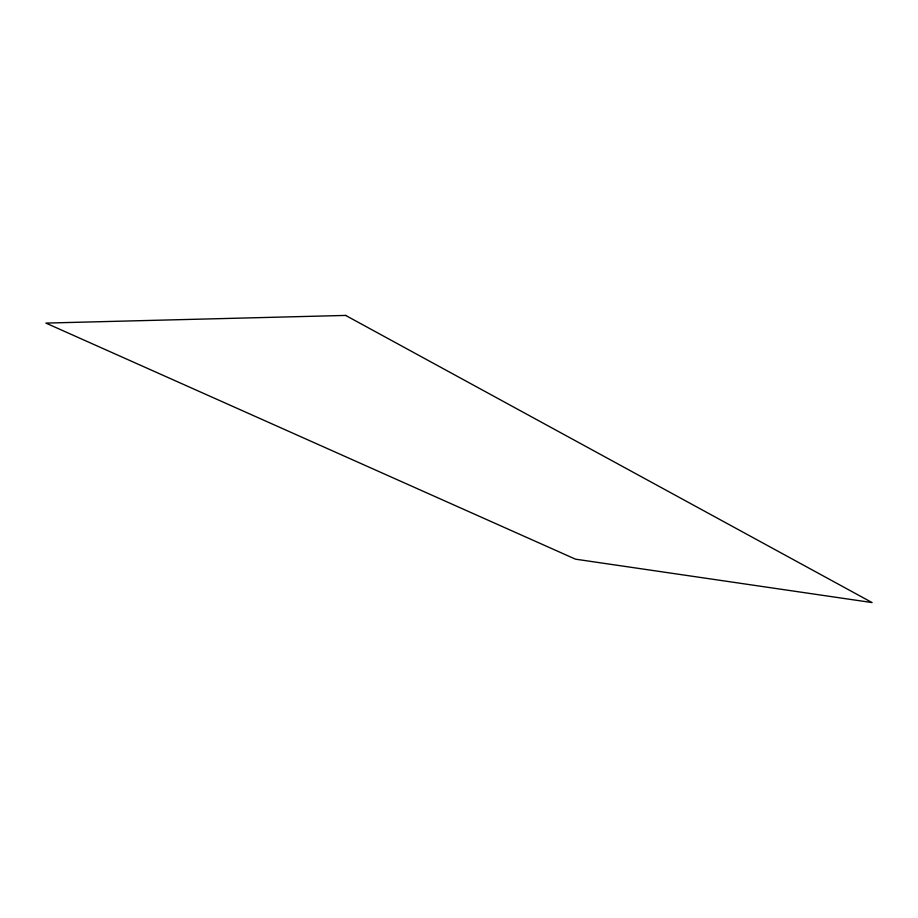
<?xml version="1.0" encoding="UTF-8"?>
<svg xmlns="http://www.w3.org/2000/svg" width="918" height="918" viewBox="0 0 918 918"><rect width="100%" height="100%" fill="white"/><g stroke="black" fill="none" stroke-linecap="round" stroke-linejoin="round"><path stroke-width="1.38" d="M345.638 315.425L45.9 323.09L575.471 559.165L872.1 602.575L345.638 315.425"/></g></svg>
